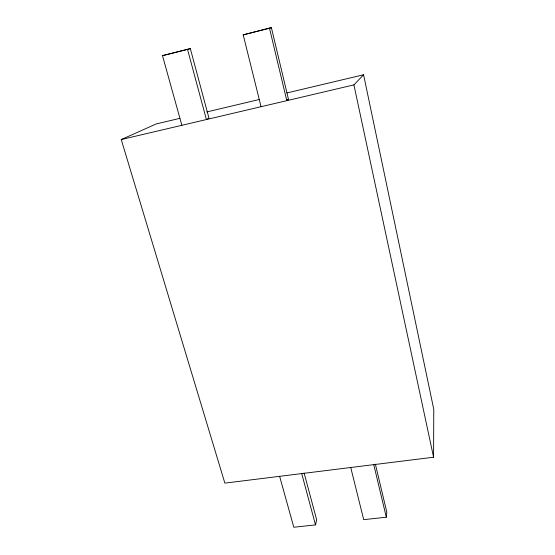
<?xml version="1.0" encoding="UTF-8"?>
<svg xmlns="http://www.w3.org/2000/svg" width="555" height="555" viewBox="0 0 555 555"><rect width="100%" height="100%" fill="white"/><g stroke="black" fill="none" stroke-linecap="round" stroke-linejoin="round"><path stroke-width="0.83" d="M179.869 118.333L156.274 123.931L121.233 139.548L224.865 483.127L433.58 457.223L433.767 409.285L363.581 74.765L286.893 92.956M350.739 467.504L363.698 519.66L386.315 517.204L386.8 512.119L375.381 464.181M279.623 476.329L293.803 527.25L315.511 524.891L316.669 519.834L304.14 473.096M121.233 139.548L353.917 84.894L363.581 74.765M269.459 28.09L271.416 27.75L288.51 99.491L286.796 100.656L269.459 28.09L243.201 34.854L261.058 106.706M181.88 125.305L162.483 55.653L190.337 48.639L208.985 118.187L206.411 119.54L187.479 49.208M190.337 48.639L162.483 55.653M271.416 27.75L243.201 34.854M206.835 111.937L259.081 99.546M286.866 99.879L288.51 99.491M301.705 473.588L315.511 524.891M373.758 464.646L386.315 517.204M353.917 84.894L433.58 457.223"/></g></svg>
